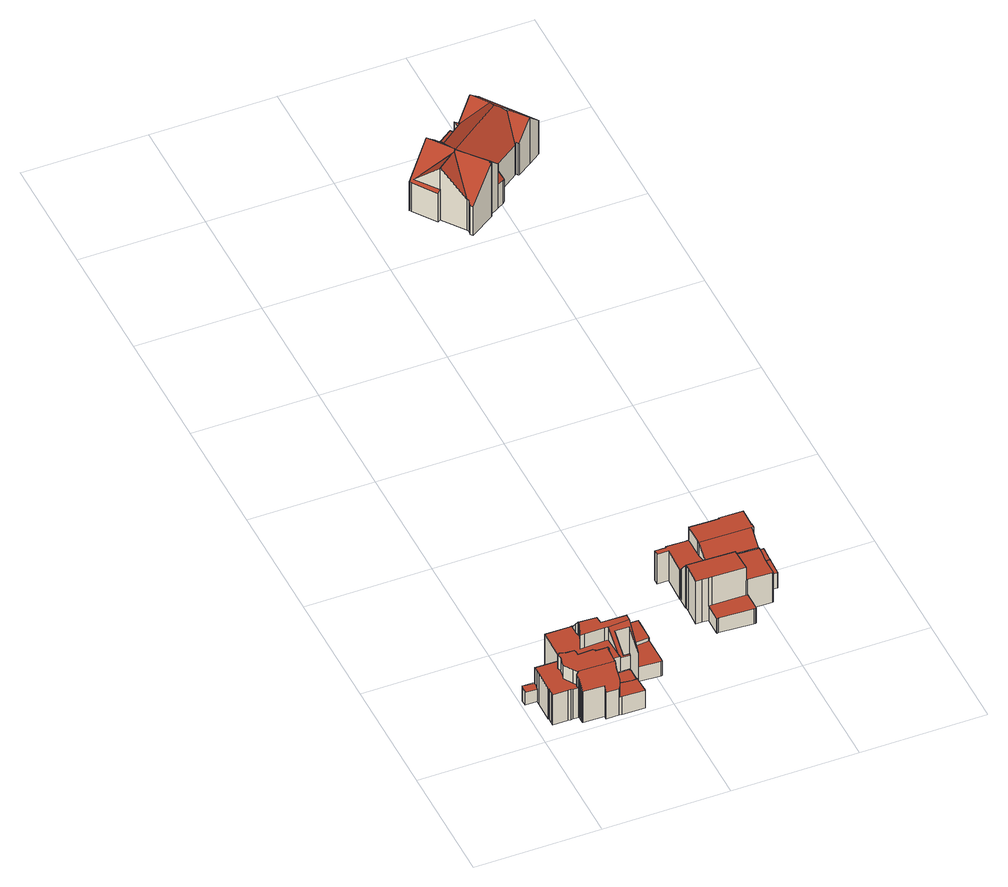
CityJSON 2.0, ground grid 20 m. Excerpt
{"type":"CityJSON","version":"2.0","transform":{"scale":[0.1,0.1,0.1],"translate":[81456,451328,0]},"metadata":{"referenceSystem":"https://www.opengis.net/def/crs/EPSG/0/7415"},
"CityObjects":{
"building1":{"type":"Building","attributes":{"dak_type":"slanted","data_area":73.32,"data_coverage":0.882,"geconstateerd":false,"gid":13395143,"h_dak_50p":6.38,"h_dak_70p":8.72,"h_dak_max":9.65,"h_dak_min":2.87,"h_maaiveld":0.452,"kas_warenhuis":false,"lod11_replace":false,"ondergronds_type":"above ground","oorspronkelijkbouwjaar":1978,"pw_actueel":"yes","pw_bron":"ahn3","reconstructie_methode":"tudelft3d-geoflow","reconstruction_skipped":false,"rmse_lod12":2.56,"rmse_lod13":1.57,"rmse_lod22":0.332,"rn":1,"status":"Pand in gebruik","t_run":180.21,"val3dity_codes_lod12":"[]","val3dity_codes_lod13":"[]","val3dity_codes_lod22":"[]"},"children":["building1-1"]},
"building1-1":{"type":"BuildingPart","parents":["building1"],"geometry":[{"type":"Solid","lod":"2.2","boundaries":[[[[0,1,2,3,4,5,6,7,8,9,10,11,12,13,14,15,16,17,18,19,20,21,22,23,24,25,26,27,28,29,30,31,32,33,34,35,36,37,38,39,40,41,42,43,44,45,46,47,48]],[[49,23,22,50]],[[51,20,19,52]],[[53,54,24,23,49]],[[55,25,24,54]],[[56,26,25,55]],[[50,22,21,57]],[[58,30,29,59]],[[60,31,30,58]],[[52,19,18,61]],[[62,13,12,63]],[[64,10,9,65]],[[66,67,68,69]],[[70,4,3,71]],[[72,5,4,70]],[[73,8,7,74]],[[75,27,26,56]],[[76,77,54,53]],[[57,21,20,51]],[[78,36,35,79]],[[80,81,82]],[[83,6,5,72,84]],[[74,7,6,83]],[[85,37,36,78]],[[86,87,88,89]],[[79,35,34,88]],[[90,91,92,93]],[[94,40,39,95,96]],[[96,95,91,90]],[[97,28,27,75,98]],[[99,100,101,102]],[[98,75,77,76]],[[59,29,28,97]],[[103,43,42,104]],[[84,72,100,99]],[[105,104,42,41,106]],[[106,41,40,94]],[[107,108,104,105]],[[109,0,48,110]],[[111,2,1,112]],[[93,92,113,114]],[[95,39,38,115]],[[115,38,37,85]],[[88,34,89]],[[116,47,46,117]],[[61,18,17,118]],[[118,17,16,119]],[[120,121,122,123]],[[119,16,15,124]],[[125,45,44,126]],[[123,122,127,81,80]],[[128,129,108,107]],[[130,131,129,128]],[[126,44,43,103]],[[117,46,45,125]],[[110,48,47,116]],[[132,11,10,64]],[[81,127,133,134]],[[135,136,14,13,62]],[[63,12,137]],[[137,12,11,132]],[[65,9,8,73]],[[138,60,139,140]],[[141,32,31,60,138]],[[142,33,32,141]],[[89,34,33,142]],[[114,113,87,86]],[[69,68,143,144,145]],[[145,144,131,130]],[[146,147,148,149]],[[150,151,152,153]],[[140,139,154,155]],[[155,154,156,157]],[[157,156,151,150]],[[102,101,158,159]],[[159,158,67,66]],[[149,148,143,68]],[[160,161,147,146]],[[162,163,161,160]],[[164,165,163,162]],[[166,109,165,164]],[[112,1,0,109,166]],[[71,3,2,111]],[[153,152,121,120]],[[134,133,136,135]],[[124,15,14,136]],[[77,75,56,55,54]],[[95,115,85,78,79,88,87,113,92,91]],[[154,139,60,58,59,97,98,76,53,49,50,57,51,52,61,118,119,124,136,133,127,122,121,152,151,156]],[[153,120,123,80,82,167,168,69,145,130,128,107,105,106,94,96,90,93,114,86,89,142,141,138,140,155,157,150]],[[159,66,69,168,167,82,81,134,135,62,63,137,132,64,65,73,74,83,84,99,102]],[[163,165,109,110,116,117,125,126,103,104,108,129,131,144,143,148,147,161]],[[112,166,164,162,160,146,149,68,67,158,101,100,72,70,71,111]]]],"semantics":{"surfaces":[{"type":"GroundSurface"},{"type":"WallSurface","on_footprint_edge":true},{"type":"WallSurface","on_footprint_edge":false},{"type":"RoofSurface"}],"values":[[0,1,1,1,1,1,1,1,1,1,1,1,2,1,1,1,1,2,1,1,2,1,1,1,2,1,2,1,2,1,2,2,1,1,2,1,1,2,1,1,2,1,1,1,1,1,1,2,1,1,2,2,2,1,1,1,1,2,1,1,1,1,2,1,1,1,2,2,2,2,2,2,2,2,2,2,2,2,2,2,2,1,1,2,2,1,3,3,3,3,3,3,3]]}}]},
"building2":{"type":"Building","attributes":{"dak_type":"slanted","data_area":94.86,"data_coverage":0.896,"geconstateerd":false,"gid":13395145,"h_dak_50p":6.27,"h_dak_70p":7.25,"h_dak_max":9.51,"h_dak_min":3.14,"h_maaiveld":0.474,"kas_warenhuis":false,"lod11_replace":false,"ondergronds_type":"above ground","oorspronkelijkbouwjaar":1978,"pw_actueel":"yes","pw_bron":"ahn3","reconstructie_methode":"tudelft3d-geoflow","reconstruction_skipped":false,"rmse_lod12":1.71,"rmse_lod13":1.8,"rmse_lod22":0.141,"rn":1,"status":"Pand in gebruik","t_run":196.45,"val3dity_codes_lod12":"[]","val3dity_codes_lod13":"[]","val3dity_codes_lod22":"[]"},"children":["building2-1"]},
"building2-1":{"type":"BuildingPart","parents":["building2"],"geometry":[{"type":"Solid","lod":"2.2","boundaries":[[[[40,38,36,32,169,29,170,171,172,173,174,175,176,177,178,179,180,181,182,183,184,185,186,187,188,189,190,191,192,193,194,195,196,197,198,199]],[[200,201,202,203]],[[204,178,177,205]],[[206,185,184,207]],[[208,209,210,211]],[[212,171,170,213]],[[214,215,209,208]],[[216,196,195,217]],[[218,197,196,216]],[[219,181,180,220]],[[221,193,192,222,223]],[[224,182,181,219]],[[225,226,183,182,224]],[[207,184,183,226]],[[227,40,199,228]],[[229,32,36,230]],[[231,189,188,232]],[[233,234,235]],[[236,237,238,239]],[[220,180,179,202]],[[203,202,179,178,204]],[[240,241,242]],[[243,244,245,246]],[[205,177,176,233]],[[234,233,176,175,247]],[[248,190,189,231]],[[249,250,251,252]],[[232,188,187,251]],[[253,254,255,256]],[[257,194,193,221]],[[217,195,194,257]],[[228,199,198,258,259]],[[258,198,197,218]],[[260,191,190,248]],[[254,261,262,263]],[[223,222,261,254,253]],[[264,172,171,212]],[[265,173,172,264]],[[266,267,235]],[[246,245,268,269]],[[270,271,272]],[[269,268,272]],[[267,266,237,236]],[[273,274,226,225]],[[275,186,185,206]],[[252,251,187,186,275]],[[276,277,274,273]],[[256,255,277,276]],[[263,262,250,249]],[[59,29,169,278]],[[211,210,244,243]],[[241,240,201,200]],[[279,280,215,214]],[[239,238,280,279]],[[278,169,32,229]],[[213,170,29,59]],[[281,174,173,265]],[[247,175,174,281]],[[230,36,38,282]],[[282,38,40,227]],[[222,192,191,260]],[[259,258,271,270]],[[205,233,235,267,236,239,279,241,200,203,204]],[[232,251,250,262,261,222,260,248,231]],[[247,281,265,264,212,213,59,278,229,230,282,227,228,259,270,272,268,245,244,210,209,215,280,238,237,266,235,234]],[[277,255,254,263,249,252,275,206,207,226,274]],[[201,240,242,276,273,225,224,219,220,202]],[[279,214,208,211,243,246,269,253,256,276,242,241]],[[271,258,218,216,217,257,221,223,253,269,272]]]],"semantics":{"surfaces":[{"type":"GroundSurface"},{"type":"WallSurface","on_footprint_edge":false},{"type":"WallSurface","on_footprint_edge":true},{"type":"RoofSurface"}],"values":[[0,1,2,2,1,2,1,2,2,2,2,2,2,2,2,2,2,1,1,2,2,1,1,2,2,2,1,2,1,2,2,2,2,2,1,1,2,2,1,1,1,1,1,1,2,2,1,1,1,2,1,1,1,1,2,2,2,2,2,2,2,1,3,3,3,3,3,3,3]]}}]},
"building3":{"type":"Building","attributes":{"dak_type":"slanted","data_area":81.65,"data_coverage":0.899,"geconstateerd":false,"gid":13395155,"h_dak_50p":6.97,"h_dak_70p":8.79,"h_dak_max":9.09,"h_dak_min":3.48,"h_maaiveld":0.726,"kas_warenhuis":false,"lod11_replace":false,"ondergronds_type":"above ground","oorspronkelijkbouwjaar":1983,"pw_actueel":"yes","pw_bron":"ahn3","reconstructie_methode":"tudelft3d-geoflow","reconstruction_skipped":false,"rmse_lod12":2.67,"rmse_lod13":1.45,"rmse_lod22":0.182,"rn":1,"status":"Pand in gebruik","t_run":170.33,"val3dity_codes_lod12":"[]","val3dity_codes_lod13":"[]","val3dity_codes_lod22":"[]"},"children":["building3-1"]},
"building3-1":{"type":"BuildingPart","parents":["building3"],"geometry":[{"type":"Solid","lod":"2.2","boundaries":[[[[283,284,285,286,287,288,289,290,291,292,293,294,295,296,297,298,299,300,301,302,303,304,305,306,307,308,309,310,311,312,313,314,315]],[[316,304,303,317]],[[318,286,285,319]],[[320,298,297,321]],[[322,305,304,316,323]],[[324,325,326,327]],[[328,329,308,307,330]],[[331,295,294,332]],[[330,307,306,333]],[[334,335,321,336]],[[337,301,300,338]],[[339,293,292,340,341]],[[340,292,291,342]],[[343,344,345,346]],[[347,312,311,348]],[[349,310,309,350]],[[348,311,310,349]],[[351,352,353,354]],[[346,345,355,356]],[[356,355,357,358]],[[358,357,359,360]],[[360,359,361]],[[362,290,289,363]],[[342,291,290,362]],[[332,294,293,339]],[[364,296,295,331]],[[338,300,299,365]],[[323,316,366,367]],[[333,306,305,322]],[[368,283,315,325,324]],[[369,351,344,343]],[[365,299,298,320]],[[336,321,297,296,364]],[[350,309,308,329]],[[370,371,335,334]],[[367,366,371,370]],[[317,303,302,372]],[[372,302,301,337]],[[373,284,283,368]],[[325,315,314,374]],[[319,285,284,373]],[[375,313,312,347]],[[327,326,352,351,369]],[[374,314,313,375]],[[376,288,287,377]],[[377,287,286,318]],[[363,289,288,376]],[[341,340,361]],[[354,353,329,328]],[[332,339,341,361,359,357,355,345,344,351,354,328,330,333,322,323,367,370,334,336,364,331]],[[316,317,372,337,338,365,320,321,335,371,366]],[[327,369,343,318,319,373,368,324]],[[325,374,375,347,348,349,350,329,353,352,326]],[[377,318,343,346,356,358,360,361,340,342,362,363,376]]]],"semantics":{"surfaces":[{"type":"GroundSurface"},{"type":"WallSurface","on_footprint_edge":true},{"type":"WallSurface","on_footprint_edge":false},{"type":"RoofSurface"}],"values":[[0,1,1,1,1,2,1,1,1,2,1,1,1,2,1,1,1,2,2,2,2,2,1,1,1,1,1,2,1,1,2,1,1,1,2,2,1,1,1,1,1,1,2,1,1,1,1,2,2,3,3,3,3,3]]}}]},
"building4":{"type":"Building","attributes":{"dak_type":"slanted","data_area":61.83,"data_coverage":0.874,"geconstateerd":false,"gid":13395158,"h_dak_50p":8.5,"h_dak_70p":8.84,"h_dak_max":9.06,"h_dak_min":3.48,"h_maaiveld":0.706,"kas_warenhuis":false,"lod11_replace":false,"ondergronds_type":"above ground","oorspronkelijkbouwjaar":1983,"pw_actueel":"yes","pw_bron":"ahn3","reconstructie_methode":"tudelft3d-geoflow","reconstruction_skipped":false,"rmse_lod12":1.94,"rmse_lod13":4.34,"rmse_lod22":0.0817,"rn":1,"status":"Pand in gebruik","t_run":115.2,"val3dity_codes_lod12":"[]","val3dity_codes_lod13":"[]","val3dity_codes_lod22":"[]"},"children":["building4-1"]},
"building4-1":{"type":"BuildingPart","parents":["building4"],"geometry":[{"type":"Solid","lod":"2.2","boundaries":[[[[378,379,380,381,291,382,383,384,385,386,387,388,389,390,391,392,393,394,395,396,397,398,399,400,299]],[[401,389,388,402]],[[403,384,383,404]],[[402,388,387,405]],[[406,386,385,407]],[[405,387,386,406]],[[407,385,384,403]],[[408,382,291,342]],[[404,383,382,408]],[[342,291,381,409]],[[365,299,400,410]],[[411,412,413,414]],[[414,413,415,416]],[[417,418,380,379,419,420]],[[409,381,380,418]],[[416,415,418,417]],[[421,378,299,365]],[[419,379,378,421]],[[410,400,399,422]],[[420,419,423,424]],[[425,426,427,428]],[[424,423,426,425]],[[429,395,394,430]],[[431,390,389,401]],[[432,433,412,411]],[[434,431,433,432]],[[435,391,390,431,434]],[[436,393,392,437]],[[437,392,391,435]],[[430,394,393,436]],[[428,427,438,439]],[[438,396,439]],[[440,398,397,441]],[[422,399,398,440]],[[441,397,396,438]],[[439,396,395,429]],[[425,414,416,417,420,424]],[[401,402,405,406,407,403,404,408,342,409,418,415,413,412,433,431]],[[414,425,428,439,429,430,436,437,435,434,432,411]],[[422,440,441,438,427,426,423,419,421,365,410]]]],"semantics":{"surfaces":[{"type":"GroundSurface"},{"type":"WallSurface","on_footprint_edge":true},{"type":"WallSurface","on_footprint_edge":false},{"type":"RoofSurface"}],"values":[[0,1,1,1,1,1,1,1,1,1,1,2,2,1,1,2,1,1,1,2,2,2,1,1,2,2,1,1,1,1,2,1,1,1,1,1,3,3,3,3]]}}]},
"building5":{"type":"Building","attributes":{"dak_type":"slanted","data_area":183.5,"data_coverage":0.896,"geconstateerd":false,"gid":13395156,"h_dak_50p":8.61,"h_dak_70p":9.3,"h_dak_max":11.29,"h_dak_min":4.19,"h_maaiveld":0.369,"kas_warenhuis":false,"lod11_replace":false,"ondergronds_type":"above ground","oorspronkelijkbouwjaar":1904,"pw_actueel":"yes","pw_bron":"ahn3","reconstructie_methode":"tudelft3d-geoflow","reconstruction_skipped":false,"rmse_lod12":1.66,"rmse_lod13":1.5,"rmse_lod22":0.112,"rn":1,"status":"Pand in gebruik","t_run":372.86,"val3dity_codes_lod12":"[]","val3dity_codes_lod13":"[]","val3dity_codes_lod22":"[]"},"children":["building5-1"]},
"building5-1":{"type":"BuildingPart","parents":["building5"],"geometry":[{"type":"Solid","lod":"2.2","boundaries":[[[[442,443,444,445,446,447,448,449,450,451,452,453,454,455,456,457,458,459,460,461,462,463,464,465,466,467,468,469,470,471,472,473,474,475,476,477,478,479,480,481,482]],[[483,460,459,484]],[[485,463,462,486]],[[487,452,451,488]],[[489,490,479,478,491]],[[491,478,477,492]],[[493,475,474,494]],[[495,447,446,496]],[[488,451,450,497]],[[498,442,482,499]],[[500,473,472,501]],[[502,481,480,503]],[[501,472,471,504]],[[492,477,476,505]],[[505,476,475,493]],[[506,467,466,507]],[[508,468,467,506]],[[504,471,470,509]],[[510,511,509,470,469,512]],[[486,462,461,513,514]],[[515,464,463,485]],[[484,459,458,516]],[[517,453,452,487]],[[518,449,448,519]],[[507,466,465,520]],[[519,448,447,495]],[[521,522,523,524]],[[525,522,521]],[[524,523,526,527]],[[523,528,529]],[[530,531,532]],[[533,534,490,489]],[[535,444,443,536,537]],[[537,536,538,539]],[[540,445,444,535]],[[496,446,445,540]],[[531,530,541]],[[494,474,473,500]],[[509,511,542]],[[525,543,544]],[[511,510,545]],[[512,469,468,508]],[[520,465,464,515]],[[503,480,479,490]],[[546,516,458,457,547]],[[497,450,449,518]],[[548,549,550]],[[551,454,453,517]],[[513,461,460,483]],[[514,513,516,546]],[[547,457,456,552]],[[552,456,455,553]],[[499,482,481,502]],[[554,555,534,533]],[[556,557,558,555,554]],[[536,443,442,498]],[[539,538,559,548]],[[549,548,559,558,557]],[[553,455,454,551]],[[543,525,560]],[[497,561,532,531,562,551,517,487,488]],[[509,542,560,525,521,524,527,563,564,565,505,493,494,500,501,504]],[[545,510,512,544,543]],[[566,567,568,569,550,549,557,556,570,528,571]],[[566,541,530,532,561,497,518,519,495,496,540,572,569,568,567]],[[516,513,483,484]],[[486,573,574,523,522,525,544,512,508,506,507,520,515,485]],[[553,575,528,523,574,573,486,514,546,547,552]],[[575,553,551,562,531,541,566,571,528]],[[490,534,555,558,559,538,536,498,499,502,503]],[[556,554,533,489,491,492,505,565,564,563,527,526,523,529,528,570]],[[537,539,548,550,569,572,540,535]],[[543,560,542,511,545]]]],"semantics":{"surfaces":[{"type":"GroundSurface"},{"type":"WallSurface","on_footprint_edge":true},{"type":"WallSurface","on_footprint_edge":false},{"type":"RoofSurface"}],"values":[[0,1,1,1,1,1,1,1,1,1,1,1,1,1,1,1,1,1,1,1,1,1,1,1,1,1,2,2,2,2,2,2,1,2,1,1,2,1,2,2,2,1,1,1,1,1,2,1,1,2,1,1,1,2,2,1,2,2,1,2,3,3,3,3,3,3,3,3,3,3,3,3,3]]}}]}
},
"vertices":[
[159,36,5],[159,31,5],[159,9,5],[159,8,5],[124,9,5],[119,9,5],[99,9,5],[99,15,5],[66,16,5],[65,16,5],[65,17,5],[65,21,5],[65,26,5],[65,28,5],[64,28,5],[55,28,5],[52,28,5],[47,28,5],[24,28,5],[24,34,5],[25,42,5],[24,42,5],[23,42,5],[24,76,5],[24,83,5],[5,83,5],[5,92,5],[24,91,5],[57,91,5],[66,91,5],[66,90,5],[66,78,5],[66,77,5],[69,77,5],[79,77,5],[97,76,5],[107,76,5],[107,68,5],[107,66,5],[107,65,5],[107,64,5],[124,64,5],[125,64,5],[143,64,5],[151,64,5],[159,64,5],[159,62,5],[160,62,5],[160,60,5],[24,76,63],[23,42,63],[25,42,63],[24,34,63],[24,83,63],[24,83,28],[5,83,29],[5,92,34],[24,42,63],[66,90,63],[66,91,63],[66,78,63],[24,28,63],[65,28,79],[65,26,78],[65,17,66],[65,16,64],[122,27,80],[122,27,38],[123,33,38],[123,33,88],[124,9,39],[159,8,39],[119,9,39],[66,16,64],[99,15,64],[24,91,34],[24,90,63],[24,90,33],[107,76,72],[97,76,72],[65,33,88],[65,33,86],[68,34,88],[99,9,56],[119,9,56],[107,68,72],[80,74,88],[80,74,72],[79,77,72],[79,77,88],[106,66,88],[106,66,72],[104,68,72],[104,68,88],[107,64,88],[107,65,72],[107,65,88],[57,91,63],[24,91,63],[120,10,58],[120,10,39],[123,17,39],[123,17,66],[143,64,33],[125,64,32],[125,64,88],[124,64,88],[126,60,88],[126,60,32],[159,36,34],[160,60,33],[159,9,39],[159,31,38],[80,67,72],[80,67,88],[107,66,72],[160,62,33],[159,62,33],[47,28,63],[52,28,63],[61,40,88],[61,40,62],[65,34,62],[65,34,88],[55,28,62],[159,64,33],[151,64,33],[65,33,62],[124,60,88],[124,60,32],[123,39,88],[123,39,33],[65,21,71],[63,32,62],[63,32,85],[64,28,79],[64,28,62],[65,26,77],[66,78,88],[57,80,63],[57,80,88],[66,77,88],[69,77,88],[123,33,33],[123,34,33],[123,34,88],[129,33,38],[129,33,33],[127,33,33],[127,33,38],[55,71,88],[55,71,63],[52,54,63],[52,54,88],[56,79,63],[56,79,88],[53,76,63],[53,76,88],[123,18,39],[123,18,68],[131,37,38],[131,37,33],[134,38,38],[134,38,33],[151,36,38],[151,36,34],[159,36,38],[121,33,88],[122,33,88],
[66,80,5],[65,91,5],[65,148,5],[65,149,5],[66,150,5],[68,150,5],[104,150,5],[107,150,5],[135,149,5],[136,147,5],[136,144,5],[136,137,5],[174,137,5],[174,147,5],[175,147,5],[175,148,5],[209,147,5],[209,142,5],[209,107,5],[209,63,5],[209,61,5],[207,61,5],[173,63,5],[173,65,5],[173,96,5],[150,96,5],[150,66,5],[160,66,5],[160,64,5],[145,64,5],[111,64,5],[136,131,83],[136,131,67],[136,144,51],[136,144,67],[136,147,63],[135,149,61],[209,147,39],[175,148,39],[107,122,88],[107,122,63],[99,101,63],[99,101,89],[65,148,63],[65,91,63],[109,127,88],[109,127,63],[160,66,61],[150,66,61],[160,64,59],[174,137,59],[136,137,60],[173,96,82],[173,65,33],[173,65,59],[174,147,45],[175,147,45],[175,147,39],[107,64,63],[111,64,63],[66,77,63],[107,76,63],[209,61,33],[209,63,33],[107,150,61],[107,150,63],[107,148,63],[107,135,80],[107,135,63],[108,129,63],[108,129,88],[136,128,72],[136,128,88],[137,116,88],[106,101,89],[106,101,63],[137,103,63],[137,103,88],[104,150,63],[207,61,33],[208,107,39],[208,107,33],[209,107,33],[209,107,39],[177,105,88],[177,105,39],[177,112,39],[177,112,88],[150,96,83],[145,64,60],[145,64,63],[173,63,33],[177,105,33],[178,105,33],[178,105,39],[65,149,63],[66,150,63],[107,146,63],[107,146,66],[143,103,63],[143,103,88],[144,66,63],[144,66,61],[144,68,63],[176,131,66],[176,131,39],[209,142,39],[177,115,88],[177,115,39],[66,80,63],[109,129,88],[109,129,63],[68,150,63],[107,66,63],
[305,139,7],[295,139,7],[297,170,7],[297,176,7],[296,176,7],[296,192,7],[296,193,7],[296,195,7],[296,196,7],[375,194,7],[379,194,7],[382,194,7],[394,193,7],[399,193,7],[417,192,7],[431,192,7],[434,192,7],[434,191,7],[433,164,7],[433,162,7],[432,162,7],[415,163,7],[415,160,7],[415,137,7],[413,137,7],[375,138,7],[375,106,7],[374,106,7],[371,106,7],[318,109,7],[315,109,7],[315,111,7],[315,139,7],[415,163,36],[432,162,36],[297,176,89],[297,170,89],[431,192,36],[417,192,36],[415,160,64],[415,163,64],[315,139,89],[315,139,35],[320,139,35],[320,139,89],[375,138,64],[375,138,36],[413,137,64],[394,193,64],[382,194,64],[415,137,64],[417,187,64],[417,187,36],[417,192,64],[433,164,36],[434,191,36],[379,194,64],[375,194,63],[375,194,64],[296,196,63],[372,174,89],[372,174,64],[372,175,64],[372,175,87],[318,109,35],[371,106,36],[374,106,36],[375,106,36],[373,137,64],[373,137,36],[374,137,36],[374,137,64],[377,184,64],[377,184,76],[378,187,64],[378,187,72],[376,190,64],[376,190,68],[375,193,64],[296,195,65],[296,193,67],[399,193,64],[434,192,36],[415,165,36],[415,165,64],[305,139,89],[373,137,89],[417,184,64],[417,184,36],[433,162,36],[295,139,89],[315,111,35],[315,109,35],[296,192,69],[296,176,89],
[430,192,7],[416,193,7],[335,195,7],[297,196,7],[296,197,7],[297,239,7],[279,239,7],[279,248,7],[297,247,7],[297,249,7],[300,249,7],[326,248,7],[332,248,7],[366,247,7],[379,247,7],[379,249,7],[417,248,7],[416,218,7],[417,218,7],[433,217,7],[435,217,7],[435,215,7],[434,194,7],[326,248,64],[300,249,64],[279,239,63],[297,239,64],[297,249,64],[297,247,64],[279,248,63],[296,197,63],[297,196,63],[434,194,36],[332,216,89],[332,216,64],[332,213,64],[332,213,89],[335,196,64],[335,196,67],[335,195,66],[335,195,64],[416,193,36],[416,193,65],[430,192,36],[435,215,36],[416,194,36],[416,194,67],[414,211,89],[414,211,36],[417,211,36],[417,211,89],[416,218,89],[417,248,89],[332,248,64],[332,247,89],[332,247,64],[332,248,89],[366,247,89],[379,249,89],[379,247,89],[417,218,36],[417,218,89],[435,217,36],[433,217,36],
[379,1197,4],[383,1192,4],[388,1187,4],[413,1205,4],[434,1220,4],[438,1223,4],[492,1140,4],[491,1139,4],[471,1125,4],[448,1110,4],[447,1111,4],[445,1114,4],[443,1112,4],[405,1085,4],[402,1083,4],[398,1080,4],[400,1077,4],[406,1067,4],[403,1064,4],[392,1058,4],[376,1048,4],[375,1048,4],[377,1046,4],[337,1019,4],[334,1023,4],[334,1024,4],[335,1031,4],[333,1034,4],[307,1068,4],[303,1066,4],[277,1101,4],[277,1102,4],[275,1104,4],[278,1107,4],[313,1132,4],[333,1147,4],[340,1152,4],[340,1153,4],[334,1162,4],[333,1164,4],[338,1168,4],[403,1064,48],[406,1067,47],[375,1048,108],[376,1048,109],[447,1111,64],[448,1110,65],[340,1153,73],[340,1153,43],[340,1152,73],[333,1147,83],[278,1107,63],[275,1104,59],[438,1223,63],[434,1220,68],[471,1125,93],[379,1197,42],[338,1168,42],[277,1102,59],[277,1101,59],[333,1164,42],[334,1162,42],[303,1066,58],[313,1132,107],[334,1024,59],[334,1023,59],[335,1031,64],[307,1068,63],[307,1068,105],[307,1068,104],[333,1034,64],[392,1058,49],[392,1058,89],[377,1046,108],[400,1077,59],[445,1114,64],[491,1139,69],[492,1140,68],[337,1019,59],[339,1092,104],[339,1092,103],[342,1094,106],[342,1094,107],[339,1091,103],[341,1095,106],[341,1095,107],[343,1095,104],[343,1095,105],[449,1154,94],[449,1154,90],[452,1152,92],[347,1158,65],[347,1158,43],[388,1187,62],[383,1192,42],[383,1192,62],[386,1185,43],[386,1185,59],[413,1205,92],[440,1158,98],[281,1103,63],[339,1091,104],[335,1054,78],[332,1087,104],[400,1077,71],[398,1080,71],[386,1183,59],[386,1183,62],[389,1185,62],[443,1112,61],[402,1083,66],[405,1085,62],[348,1159,64],[348,1159,43],[351,1156,63],[351,1156,62],[351,1156,43],[386,1183,43],[292,1101,70],[471,1126,93],[443,1116,64],[340,1096,107],[318,1126,107],[314,1131,107],[430,1160,104],[431,1161,104],[431,1163,102],[433,1179,92],[346,1117,89],[430,1159,104],[414,1204,92],[344,1090,106],[343,1092,106],[403,1085,63]
]}
